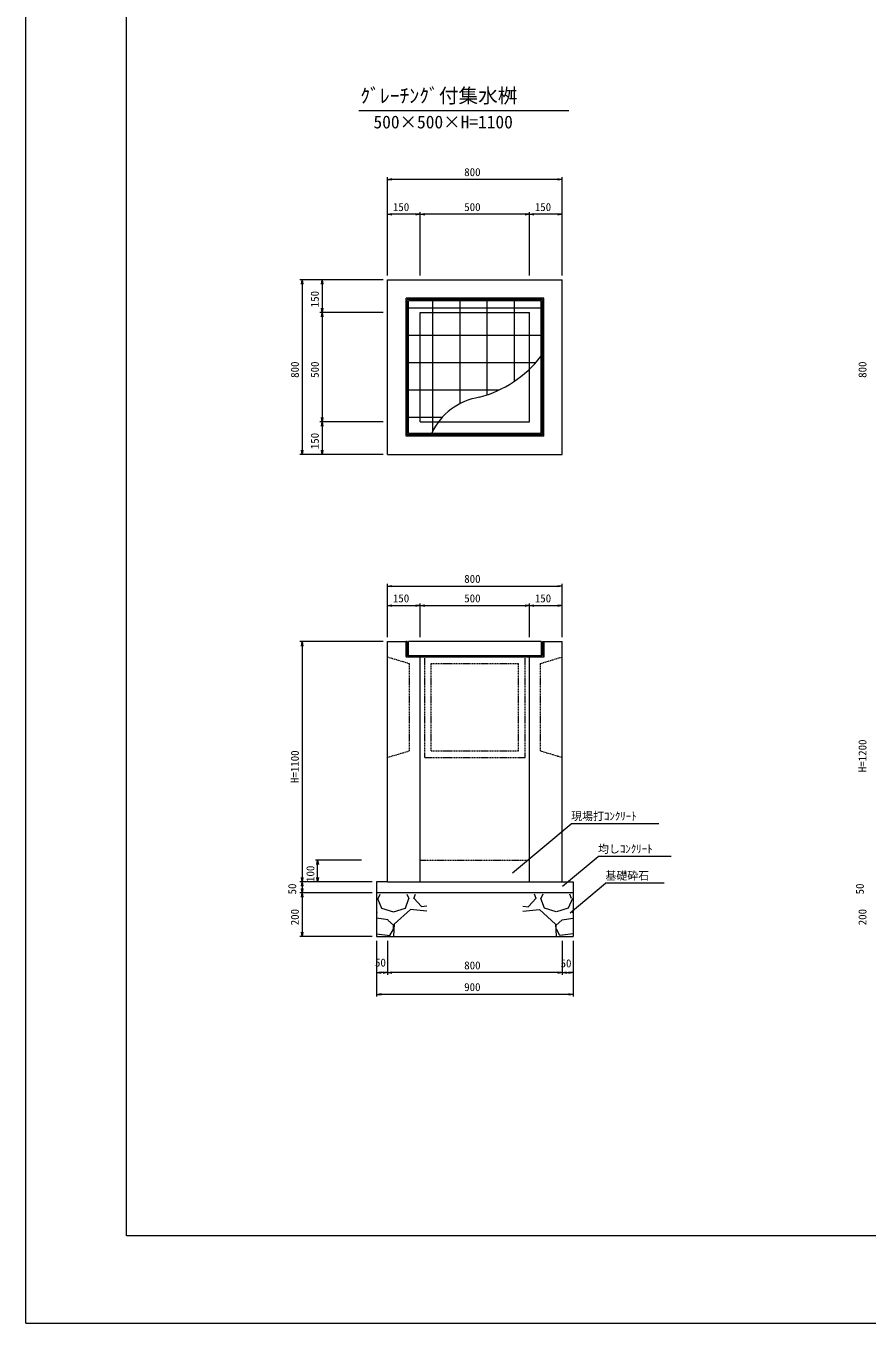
# Model space of a CAD drawing. Units: millimetres on the paper. Extents: x 0 to 841, y 0 to 594.
# Drawn here: x 0 to 192.6, y 0 to 297 of the extents above; entities that cross this region are included whole.
import ezdxf
from ezdxf.enums import TextEntityAlignment as Align

# ---------------------------------------------------------------- set-up
doc = ezdxf.new("R2010")
doc.units = ezdxf.units.MM
doc.linetypes.add('USER1', pattern=[0.375, 0.25, -0.125])
for name, color, linetype, lineweight in [('D-STR-DIM（寸法）', 7, 'Continuous', 18), ('D-STR-HTXT（旗揚げ）', 7, 'Continuous', 18), ('D-STR-STR1（構造物）', 4, 'Continuous', 18), ('D-STR-STRn（構造物）', 7, 'Continuous', 18), ('D-STR（構造物外形線）', 1, 'Continuous', 18), ('D-TTL(外枠）', 2, 'Continuous', 18), ('DEFPOINTS_2', 8, 'Continuous', 18)]:
    doc.layers.add(name, color=color, linetype=linetype, lineweight=lineweight)
doc.layers.add('D-STR-TXT（文字）', color=7, linetype='Continuous')
doc.layers.add('D-TTL-TXT（文字）', color=7, linetype='Continuous')
doc.styles.add('ＭＳ ゴシック', font='')
doc.styles.get('ＭＳ ゴシック').set_extended_font_data('MS Gothic')

msp = doc.modelspace()

# ---------------------------------------------------------------- linework, layer by layer
at = {"layer": 'D-STR-DIM（寸法）'}
for p, q in [((82.823, 239.866), (82.823, 262.366)), ((82.823, 261.866), (83.823, 262.033)), ((83.823, 261.699), (82.823, 261.866)), ((82.823, 261.866), (83.823, 261.866)), ((121.823, 261.866), (83.823, 261.866)), ((121.823, 262.033), (122.823, 261.866)), ((122.823, 261.866), (121.823, 261.699)), ((122.823, 261.866), (121.823, 261.866)), ((122.823, 239.866), (122.823, 262.366)), ((82.823, 239.866), (82.823, 254.366)), ((82.823, 253.866), (83.823, 254.033)), ((83.823, 253.699), (82.823, 253.866)), ((82.823, 253.866), (83.823, 253.866)), ((89.323, 253.866), (83.823, 253.866)), ((89.323, 254.033), (90.323, 253.866)), ((90.323, 253.866), (89.323, 253.699)), ((90.323, 253.866), (89.323, 253.866)), ((90.323, 239.866), (90.323, 254.366)), ((90.323, 239.866), (90.323, 254.366)), ((90.323, 253.866), (91.323, 254.033)), ((91.323, 253.699), (90.323, 253.866)), ((90.323, 253.866), (91.323, 253.866)), ((114.323, 253.866), (91.323, 253.866)), ((114.323, 254.033), (115.323, 253.866)), ((115.323, 253.866), (114.323, 253.699)), ((115.323, 253.866), (114.323, 253.866)), ((115.323, 239.866), (115.323, 254.366)), ((115.323, 239.866), (115.323, 254.366)), ((115.323, 253.866), (116.323, 254.033)), ((116.323, 253.699), (115.323, 253.866)), ((115.323, 253.866), (116.323, 253.866)), ((121.823, 253.866), (116.323, 253.866)), ((121.823, 254.033), (122.823, 253.866)), ((122.823, 253.866), (121.823, 253.699)), ((122.823, 253.866), (121.823, 253.866)), ((122.823, 239.866), (122.823, 254.366)), ((81.823, 238.866), (62.749, 238.866)), ((63.082, 237.866), (63.249, 238.866)), ((63.249, 238.866), (63.415, 237.866)), ((63.249, 238.866), (63.249, 237.866)), ((63.249, 237.866), (63.249, 199.866)), ((81.823, 238.866), (67.323, 238.866)), ((67.656, 237.866), (67.823, 238.866)), ((67.823, 238.866), (67.989, 237.866)), ((67.823, 238.866), (67.823, 237.866)), ((67.823, 237.866), (67.823, 232.366)), ((67.823, 231.366), (67.656, 232.366)), ((67.989, 232.366), (67.823, 231.366)), ((67.823, 231.366), (67.823, 232.366)), ((81.823, 231.366), (67.323, 231.366)), ((81.823, 231.366), (67.323, 231.366)), ((67.656, 230.366), (67.823, 231.366)), ((67.823, 231.366), (67.989, 230.366)), ((67.823, 231.366), (67.823, 230.366)), ((67.823, 230.366), (67.823, 207.366)), ((81.823, 206.366), (67.323, 206.366)), ((81.823, 206.366), (67.323, 206.366)), ((67.823, 206.366), (67.656, 207.366)), ((67.656, 205.366), (67.823, 206.366)), ((67.989, 207.366), (67.823, 206.366)), ((67.823, 206.366), (67.823, 207.366)), ((67.823, 206.366), (67.989, 205.366)), ((67.823, 206.366), (67.823, 205.366)), ((67.823, 205.366), (67.823, 199.866)), ((63.249, 198.866), (63.082, 199.866)), ((63.415, 199.866), (63.249, 198.866)), ((63.249, 198.866), (63.249, 199.866)), ((67.823, 198.866), (67.656, 199.866)), ((67.989, 199.866), (67.823, 198.866)), ((67.823, 198.866), (67.823, 199.866)), ((81.823, 198.866), (62.749, 198.866)), ((81.823, 198.866), (67.323, 198.866)), ((82.823, 157.024), (82.823, 169.233)), ((82.823, 168.733), (83.823, 168.9)), ((83.823, 168.566), (82.823, 168.733)), ((82.823, 168.733), (83.823, 168.733)), ((83.823, 168.733), (121.823, 168.733)), ((121.823, 168.9), (122.823, 168.733)), ((122.823, 168.733), (121.823, 168.566)), ((122.823, 168.733), (121.823, 168.733)), ((122.823, 157.024), (122.823, 169.233)), ((82.823, 157.024), (82.823, 164.774)), ((82.823, 164.274), (83.823, 164.441)), ((83.823, 164.107), (82.823, 164.274)), ((82.823, 164.274), (83.823, 164.274)), ((83.823, 164.274), (89.323, 164.274)), ((89.323, 164.441), (90.323, 164.274)), ((90.323, 164.274), (89.323, 164.107)), ((90.323, 164.274), (89.323, 164.274)), ((90.323, 157.024), (90.323, 164.774)), ((90.323, 157.024), (90.323, 164.774)), ((90.323, 164.274), (91.323, 164.441)), ((91.323, 164.107), (90.323, 164.274)), ((90.323, 164.274), (91.323, 164.274)), ((91.323, 164.274), (114.323, 164.274)), ((114.323, 164.441), (115.323, 164.274)), ((115.323, 164.274), (114.323, 164.107)), ((115.323, 164.274), (114.323, 164.274)), ((115.323, 157.024), (115.323, 164.774)), ((115.323, 157.024), (115.323, 164.774)), ((115.323, 164.274), (116.323, 164.441)), ((116.323, 164.107), (115.323, 164.274)), ((115.323, 164.274), (116.323, 164.274)), ((116.323, 164.274), (121.823, 164.274)), ((121.823, 164.441), (122.823, 164.274)), ((122.823, 164.274), (121.823, 164.107)), ((122.823, 164.274), (121.823, 164.274)), ((122.823, 157.024), (122.823, 164.774)), ((81.823, 156.024), (62.749, 156.024)), ((63.082, 155.024), (63.249, 156.024)), ((63.249, 156.024), (63.415, 155.024)), ((63.249, 156.024), (63.249, 155.024)), ((63.249, 155.024), (63.249, 102.024)), ((76.823, 106.024), (66.304, 106.024)), ((66.637, 105.024), (66.804, 106.024)), ((66.804, 106.024), (66.97, 105.024)), ((66.804, 106.024), (66.804, 105.024)), ((66.804, 102.024), (66.804, 105.024)), ((79.323, 101.024), (62.749, 101.024)), ((76.823, 101.024), (62.749, 101.024)), ((63.249, 101.024), (63.082, 102.024)), ((63.082, 100.024), (63.249, 101.024)), ((63.415, 102.024), (63.249, 101.024)), ((63.249, 101.024), (63.249, 102.024)), ((63.249, 101.024), (63.415, 100.024)), ((63.249, 101.024), (63.249, 100.024)), ((79.323, 101.024), (66.304, 101.024)), ((66.804, 101.024), (66.637, 102.024)), ((66.97, 102.024), (66.804, 101.024)), ((66.804, 101.024), (66.804, 102.024)), ((79.323, 98.524), (62.749, 98.524)), ((79.323, 98.524), (62.749, 98.524)), ((63.249, 98.524), (63.082, 99.524)), ((63.082, 97.524), (63.249, 98.524)), ((63.249, 100.024), (63.249, 99.524)), ((63.415, 99.524), (63.249, 98.524)), ((63.249, 98.524), (63.249, 99.524)), ((63.249, 98.524), (63.415, 97.524)), ((63.249, 98.524), (63.249, 97.524)), ((63.249, 97.524), (63.249, 89.524)), ((63.249, 88.524), (63.082, 89.524)), ((63.415, 89.524), (63.249, 88.524)), ((63.249, 88.524), (63.249, 89.524)), ((79.323, 88.524), (62.749, 88.524)), ((80.323, 87.524), (80.323, 74.763)), ((80.323, 87.524), (80.323, 79.731)), ((82.823, 87.524), (82.823, 79.731)), ((82.823, 87.524), (82.823, 79.731)), ((122.823, 87.524), (122.823, 79.731)), ((122.823, 87.524), (122.823, 79.731)), ((125.323, 87.524), (125.323, 79.731)), ((125.323, 87.524), (125.323, 74.763)), ((80.323, 80.231), (81.323, 80.398)), ((81.323, 80.065), (80.323, 80.231)), ((80.323, 80.231), (81.323, 80.231)), ((81.823, 80.231), (81.323, 80.231)), ((81.823, 80.398), (82.823, 80.231)), ((82.823, 80.231), (81.823, 80.065)), ((82.823, 80.231), (81.823, 80.231)), ((82.823, 80.231), (83.823, 80.398)), ((83.823, 80.065), (82.823, 80.231)), ((82.823, 80.231), (83.823, 80.231)), ((121.823, 80.231), (83.823, 80.231)), ((121.823, 80.398), (122.823, 80.231)), ((122.823, 80.231), (121.823, 80.065)), ((122.823, 80.231), (121.823, 80.231)), ((122.823, 80.231), (123.823, 80.398)), ((123.823, 80.065), (122.823, 80.231)), ((122.823, 80.231), (123.823, 80.231)), ((123.823, 80.231), (124.323, 80.231)), ((124.323, 80.398), (125.323, 80.231)), ((125.323, 80.231), (124.323, 80.065)), ((125.323, 80.231), (124.323, 80.231)), ((80.323, 75.263), (81.323, 75.43)), ((81.323, 75.097), (80.323, 75.263)), ((80.323, 75.263), (81.323, 75.263)), ((124.323, 75.263), (81.323, 75.263)), ((124.323, 75.43), (125.323, 75.263)), ((125.323, 75.263), (124.323, 75.097)), ((125.323, 75.263), (124.323, 75.263))]:
    msp.add_line(p, q, dxfattribs=at)
at = {"layer": 'D-STR-HTXT（旗揚げ）'}
for p, q in [((76.22, 277.64), (124.329, 277.64)), ((111.472, 103.102), (124.876, 114.339)), ((144.911, 114.339), (124.876, 114.339)), ((122.904, 100.026), (131.028, 106.836)), ((147.795, 106.836), (131.028, 106.836)), ((124.607, 93.898), (132.73, 100.708)), ((146.204, 100.708), (132.73, 100.708))]:
    msp.add_line(p, q, dxfattribs=at)
at = {"layer": 'D-STR-STR1（構造物）'}
for p, q in [((87.048, 203.091), (87.048, 234.641)), ((118.598, 234.641), (87.048, 234.641)), ((118.598, 203.091), (118.598, 234.641)), ((118.298, 234.341), (87.348, 234.341)), ((87.348, 203.391), (87.348, 234.341)), ((117.998, 234.041), (87.648, 234.041)), ((87.648, 203.691), (87.648, 234.041)), ((117.923, 232.346), (87.723, 232.346)), ((93.168, 231.366), (93.168, 233.966)), ((99.418, 231.366), (99.418, 233.966)), ((105.668, 231.366), (105.668, 233.966)), ((111.918, 231.366), (111.918, 233.966)), ((117.998, 203.691), (117.998, 234.041)), ((118.298, 203.391), (118.298, 234.341)), ((93.168, 206.366), (93.168, 231.366)), ((99.418, 210.525), (99.418, 231.366)), ((105.668, 212.53), (105.668, 231.366)), ((111.918, 215.661), (111.918, 231.366)), ((90.323, 226.096), (87.723, 226.096)), ((115.323, 226.096), (90.323, 226.096)), ((117.923, 226.096), (115.323, 226.096)), ((90.323, 219.846), (87.723, 219.846)), ((115.323, 219.846), (90.323, 219.846)), ((116.713, 219.846), (115.323, 219.846)), ((90.323, 213.596), (87.723, 213.596)), ((108.296, 213.596), (90.323, 213.596)), ((90.323, 207.346), (87.723, 207.346)), ((95.311, 207.346), (90.323, 207.346)), ((93.168, 204.21), (93.168, 206.366)), ((118.598, 203.091), (87.048, 203.091)), ((118.298, 203.391), (87.348, 203.391)), ((117.998, 203.691), (87.648, 203.691)), ((87.048, 156.024), (87.048, 152.474)), ((87.348, 156.024), (87.048, 156.024)), ((87.048, 152.624), (87.048, 156.024)), ((87.348, 152.924), (87.348, 156.024)), ((117.998, 156.024), (87.648, 156.024)), ((87.648, 152.774), (87.648, 156.024)), ((117.998, 156.024), (117.998, 152.774)), ((118.298, 156.024), (118.598, 156.024)), ((118.298, 152.924), (118.298, 156.024)), ((118.598, 156.024), (118.598, 152.474)), ((118.598, 152.624), (118.598, 156.024)), ((118.598, 152.474), (87.048, 152.474)), ((118.148, 152.774), (87.498, 152.774)), ((87.648, 152.774), (87.648, 153.274)), ((87.998, 152.774), (87.648, 152.774))]:
    msp.add_line(p, q, dxfattribs=at)
at = {"layer": 'D-STR-STR1（構造物）', "color": 7, "linetype": 'USER1'}
msp.add_line((90.323, 106.024), (115.323, 106.024), dxfattribs=at)
at = {"layer": 'D-STR-STR1（構造物）'}
for centre, radius, start, end in [((97.053, 237.531), 26.444, 284.87436, 322.11183), ((106.067, 197.694), 14.451, 98.86108, 155.15503), ((87.498, 152.924), 0.15, 180, 270), ((118.148, 152.924), 0.15, 270, 0)]:
    msp.add_arc(centre, radius, start, end, dxfattribs=at)
at = {"layer": 'D-STR-STRn（構造物）'}
for p, q in [((82.823, 101.024), (80.323, 101.024)), ((82.823, 101.024), (80.323, 101.024)), ((80.323, 101.024), (80.323, 88.524)), ((122.823, 101.024), (125.323, 101.024)), ((122.823, 101.024), (125.323, 101.024)), ((122.823, 101.024), (125.323, 101.024)), ((125.323, 101.024), (125.323, 88.524)), ((125.323, 98.524), (80.323, 98.524)), ((80.675, 97.242), (81.097, 98.227)), ((87.25, 98.227), (87.706, 97.24)), ((88.822, 97.235), (89.194, 98.227)), ((116.823, 97.235), (116.451, 98.227)), ((118.395, 98.227), (117.939, 97.24)), ((124.97, 97.242), (124.548, 98.227)), ((80.501, 97.239), (81.461, 94.999)), ((86.909, 94.988), (87.709, 97.228)), ((90.583, 95.344), (88.823, 97.264)), ((91.814, 95.446), (90.565, 95.337)), ((113.831, 95.446), (115.08, 95.337)), ((115.062, 95.344), (116.822, 97.264)), ((118.736, 94.988), (117.936, 97.228)), ((125.144, 97.239), (124.184, 94.999)), ((80.506, 94.038), (80.323, 94.1)), ((80.323, 93.944), (80.487, 94.042)), ((82.924, 92.291), (80.323, 92.682)), ((81.449, 94.984), (84.169, 94.184)), ((84.2, 91.139), (82.92, 92.259)), ((84.199, 94.183), (86.919, 94.983)), ((88.037, 94.68), (84.357, 91.32)), ((91.814, 94.339), (88.028, 94.655)), ((113.831, 94.339), (117.617, 94.655)), ((117.608, 94.68), (121.288, 91.32)), ((121.446, 94.183), (118.726, 94.983)), ((121.445, 91.139), (122.725, 92.259)), ((124.196, 94.984), (121.476, 94.184)), ((122.721, 92.291), (125.323, 92.682)), ((125.139, 94.038), (125.323, 94.1)), ((125.323, 93.944), (125.158, 94.042)), ((80.323, 89.12), (83.389, 88.752)), ((83.363, 88.753), (84.163, 90.193)), ((84.183, 90.199), (84.183, 91.159)), ((84.347, 91.314), (84.219, 88.627)), ((121.298, 91.314), (121.426, 88.627)), ((121.462, 90.199), (121.462, 91.159)), ((122.282, 88.753), (121.482, 90.193)), ((125.323, 89.12), (122.256, 88.752)), ((80.323, 88.524), (125.323, 88.524))]:
    msp.add_line(p, q, dxfattribs=at)
at = {"layer": 'D-STR（構造物外形線）'}
for p, q in [((82.823, 238.866), (122.823, 238.866)), ((82.823, 198.866), (82.823, 238.866)), ((122.823, 198.866), (122.823, 238.866)), ((90.323, 231.366), (115.323, 231.366)), ((90.323, 206.366), (90.323, 231.366)), ((115.323, 206.366), (115.323, 231.366)), ((90.323, 206.366), (115.323, 206.366)), ((82.823, 198.866), (122.823, 198.866)), ((82.823, 101.024), (82.823, 156.024)), ((82.823, 156.024), (87.048, 156.024)), ((118.598, 156.024), (122.823, 156.024)), ((122.823, 101.024), (122.823, 156.024)), ((90.323, 101.024), (90.323, 152.474)), ((115.323, 101.024), (115.323, 152.474)), ((82.823, 101.024), (122.823, 101.024))]:
    msp.add_line(p, q, dxfattribs=at)
at = {"layer": 'D-STR（構造物外形線）', "linetype": 'USER1'}
for p, q in [((82.823, 152.524), (87.823, 151.024)), ((91.323, 129.524), (91.323, 152.524)), ((91.323, 152.524), (114.323, 152.524)), ((114.323, 129.524), (114.323, 152.524)), ((117.823, 151.024), (122.823, 152.524)), ((87.823, 131.024), (87.823, 151.024)), ((92.823, 131.024), (92.823, 151.024)), ((92.823, 151.024), (112.823, 151.024)), ((112.823, 131.024), (112.823, 151.024)), ((117.823, 131.024), (117.823, 151.024)), ((82.823, 129.524), (87.823, 131.024)), ((92.823, 131.024), (112.823, 131.024)), ((117.823, 131.024), (122.823, 129.524)), ((91.323, 129.524), (114.323, 129.524))]:
    msp.add_line(p, q, dxfattribs=at)
at = {"layer": 'D-TTL(外枠）'}
for p, q in [((23, 20), (23, 574)), ((818, 20), (23, 20))]:
    msp.add_line(p, q, dxfattribs=at)
at = {"layer": 'DEFPOINTS_2'}
for q in [(0, 594), (841, 0)]:
    msp.add_line((0, 0), q, dxfattribs=at)

# ---------------------------------------------------------------- texts
at = {"layer": 'D-STR-DIM（寸法）', "style": 'ＭＳ ゴシック'}
for s, p in [('800', (100.38, 262.066)), ('150', (84.041, 254.066)), ('500', (100.38, 254.066)), ('150', (116.541, 254.066)), ('800', (100.38, 168.933)), ('150', (84.041, 164.474)), ('500', (100.38, 164.474)), ('150', (116.541, 164.474)), ('50', (79.942, 81.069)), ('50', (122.442, 80.898)), ('800', (100.38, 80.431)), ('900', (100.367, 75.463))]:
    msp.add_text(s, height=1.833, dxfattribs=at).set_placement(p, align=Align.BOTTOM_LEFT)
for s, p in [('150', (67.623, 232.584)), ('800', (63.049, 216.423)), ('500', (67.623, 216.423)), ('800', (193.049, 216.423)), ('150', (67.623, 200.084)), ('H=1100', (63.049, 123.638)), ('H=1200', (193.049, 126.138)), ('100', (66.604, 100.992)), ('50', (62.449, 98.143)), ('50', (192.449, 98.143)), ('200', (63.049, 91.075)), ('200', (193.049, 91.075))]:
    msp.add_text(s, height=1.833, rotation=90, dxfattribs=at).set_placement(p, align=Align.BOTTOM_LEFT)
at = {"layer": 'D-STR-TXT（文字）', "style": 'ＭＳ ゴシック'}
for s, p in [('現場打ｺﾝｸﾘｰﾄ', (124.876, 114.591)), ('均しｺﾝｸﾘｰﾄ', (131.028, 107.088)), ('基礎砕石', (132.73, 100.961))]:
    msp.add_text(s, height=1.833, dxfattribs=at).set_placement(p, align=Align.BOTTOM_LEFT)
at = {"layer": 'D-TTL-TXT（文字）', "style": 'ＭＳ ゴシック'}
for s, height, p in [('ｸﾞﾚｰﾁﾝｸﾞ付集水桝', 3.299, (76.57, 278.383)), ('500×500×H=1100', 2.933, (79.592, 272.661))]:
    msp.add_text(s, height=height, dxfattribs=at).set_placement(p, align=Align.BOTTOM_LEFT)

doc.saveas('drawing.dxf')
